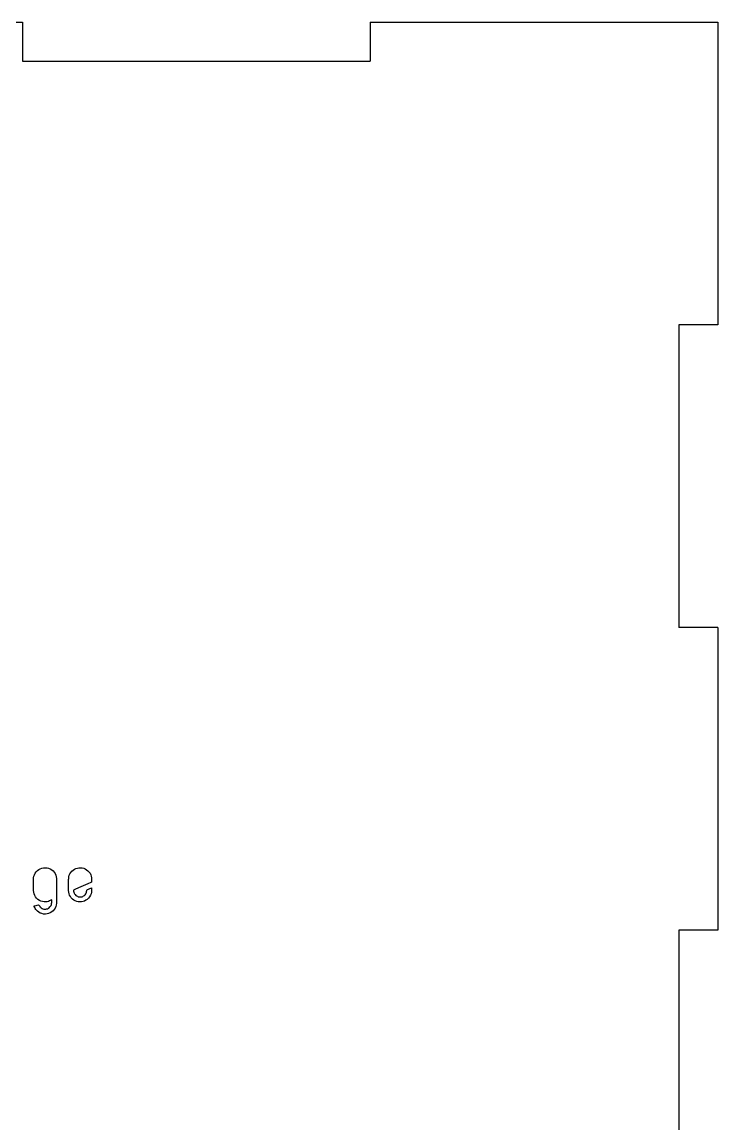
# Model space of a CAD drawing. Header units: metres. Extents: x 0 to 178, y 0 to 186.
# Drawn here: x 106.7 to 178, y 73.2 to 186 of the extents above; entities that cross this region are included whole.
import ezdxf

# ---------------------------------------------------------------- set-up
doc = ezdxf.new("R2010")
doc.units = ezdxf.units.M

msp = doc.modelspace()

# ---------------------------------------------------------------- linework, layer by layer
at = {"layer": 'COMPONENT0'}
for p, q in [((108.46, 99.22), (108.61, 99.31)), ((108.61, 99.31), (108.78, 99.36)), ((108.78, 99.36), (108.95, 99.4)), ((108.95, 99.4), (109.13, 99.41)), ((109.13, 99.41), (109.31, 99.39)), ((109.31, 99.39), (109.47, 99.35)), ((109.47, 99.35), (109.63, 99.28)), ((112.11, 99.26), (112.25, 99.33)), ((112.25, 99.33), (112.41, 99.38)), ((112.41, 99.38), (112.57, 99.4)), ((112.57, 99.4), (112.74, 99.41)), ((112.74, 99.41), (112.91, 99.39)), ((112.91, 99.39), (113.06, 99.35)), ((113.06, 99.35), (113.21, 99.28)), ((107.93, 98.36), (107.96, 98.53)), ((107.93, 98.22), (107.93, 98.36)), ((107.93, 98.05), (107.93, 98.22)), ((107.96, 98.53), (108.01, 98.69)), ((108.01, 98.69), (108.09, 98.84)), ((108.09, 98.84), (108.2, 98.99)), ((108.2, 98.99), (108.32, 99.12)), ((108.32, 99.12), (108.46, 99.22)), ((109.63, 99.28), (109.78, 99.19)), ((109.78, 99.19), (109.92, 99.08)), ((109.92, 99.08), (110.04, 98.94)), ((110.04, 98.94), (110.14, 98.8)), ((110.14, 98.8), (110.21, 98.64)), ((110.21, 98.64), (110.25, 98.48)), ((110.25, 98.48), (110.28, 98.3)), ((110.28, 98.3), (110.28, 98.14)), ((111.51, 98.2), (111.52, 98.31)), ((111.51, 98.01), (111.51, 98.2)), ((111.52, 98.31), (111.54, 98.48)), ((111.54, 98.48), (111.58, 98.63)), ((111.58, 98.63), (111.65, 98.78)), ((111.65, 98.78), (111.73, 98.92)), ((111.73, 98.92), (111.84, 99.05)), ((111.84, 99.05), (111.97, 99.16)), ((111.97, 99.16), (112.11, 99.26)), ((113.21, 99.28), (113.35, 99.2)), ((113.35, 99.2), (113.49, 99.09)), ((113.49, 99.09), (113.61, 98.97)), ((113.61, 98.97), (113.71, 98.84)), ((113.71, 98.84), (113.78, 98.69)), ((113.78, 98.69), (113.83, 98.54)), ((113.83, 98.54), (113.86, 98.37)), ((113.86, 98.37), (113.87, 98.23)), ((113.87, 98.23), (113.87, 98.2)), ((113.87, 98.2), (113.87, 98.13)), ((107.93, 97.76), (107.93, 98.05)), ((107.93, 97.44), (107.93, 97.76)), ((107.93, 97.18), (107.93, 97.44)), ((107.93, 97.07), (107.93, 97.18)), ((107.94, 96.9), (107.93, 97.07)), ((110.28, 98.14), (110.28, 97.69)), ((110.28, 97.69), (110.28, 97.03)), ((110.28, 97.03), (110.28, 96.38)), ((111.51, 97.73), (111.51, 98.01)), ((111.51, 97.42), (111.51, 97.73)), ((111.51, 97.18), (111.51, 97.42)), ((111.51, 97.08), (111.51, 97.18)), ((111.52, 96.91), (111.51, 97.08)), ((112.14, 97.17), (112.01, 97.1)), ((112.01, 97.1), (112.02, 97)), ((112.51, 97.34), (112.14, 97.17)), ((113, 97.55), (112.51, 97.34)), ((113.47, 97.76), (113, 97.55)), ((113.36, 96.98), (113.37, 97.08)), ((113.37, 97.12), (113.44, 97.17)), ((113.37, 97.08), (113.37, 97.12)), ((113.44, 97.17), (113.56, 97.22)), ((113.79, 97.91), (113.47, 97.76)), ((113.56, 97.22), (113.69, 97.28)), ((113.69, 97.28), (113.8, 97.33)), ((113.87, 97.94), (113.79, 97.91)), ((113.8, 97.33), (113.86, 97.36)), ((113.87, 97.05), (113.85, 96.89)), ((113.86, 97.36), (113.87, 97.29)), ((113.87, 98.13), (113.87, 98.05)), ((113.87, 98.05), (113.87, 97.98)), ((113.87, 97.98), (113.87, 97.94)), ((113.87, 97.29), (113.87, 97.22)), ((113.87, 97.22), (113.87, 97.15)), ((113.87, 97.15), (113.87, 97.1)), ((113.87, 97.1), (113.87, 97.05)), ((107.98, 96.73), (107.94, 96.9)), ((108.04, 96.57), (107.98, 96.73)), ((108.13, 96.42), (108.04, 96.57)), ((108.24, 96.28), (108.13, 96.42)), ((108.37, 96.16), (108.24, 96.28)), ((108.52, 96.06), (108.37, 96.16)), ((108.67, 95.99), (108.52, 96.06)), ((108.84, 95.94), (108.67, 95.99)), ((109.01, 95.91), (108.84, 95.94)), ((109.17, 95.91), (109.01, 95.91)), ((109.31, 95.93), (109.17, 95.91)), ((109.45, 95.96), (109.31, 95.93)), ((109.57, 96.01), (109.45, 95.96)), ((109.69, 96.07), (109.57, 96.01)), ((109.78, 96.12), (109.69, 96.07)), ((109.78, 96.08), (109.78, 96.12)), ((109.78, 96.01), (109.78, 96.08)), ((109.78, 95.94), (109.78, 96.01)), ((109.78, 95.87), (109.78, 95.94)), ((110.28, 96.38), (110.28, 95.93)), ((110.28, 95.93), (110.28, 95.77)), ((111.56, 96.75), (111.52, 96.91)), ((111.61, 96.6), (111.56, 96.75)), ((111.69, 96.46), (111.61, 96.6)), ((111.79, 96.32), (111.69, 96.46)), ((111.91, 96.2), (111.79, 96.32)), ((112.05, 96.1), (111.91, 96.2)), ((112.02, 97), (112.04, 96.9)), ((112.04, 96.9), (112.07, 96.81)), ((112.19, 96.02), (112.05, 96.1)), ((112.07, 96.81), (112.12, 96.73)), ((112.12, 96.73), (112.18, 96.65)), ((112.18, 96.65), (112.25, 96.58)), ((112.34, 95.96), (112.19, 96.02)), ((112.25, 96.58), (112.33, 96.52)), ((112.33, 96.52), (112.41, 96.48)), ((112.5, 95.93), (112.34, 95.96)), ((112.41, 96.48), (112.5, 96.44)), ((112.5, 96.44), (112.6, 96.42)), ((112.67, 95.91), (112.5, 95.93)), ((112.6, 96.42), (112.71, 96.42)), ((112.84, 95.92), (112.67, 95.91)), ((112.71, 96.42), (112.8, 96.42)), ((112.8, 96.42), (112.89, 96.44)), ((113, 95.95), (112.84, 95.92)), ((112.89, 96.44), (112.97, 96.47)), ((112.97, 96.47), (113.05, 96.52)), ((113.15, 96), (113, 95.95)), ((113.05, 96.52), (113.13, 96.58)), ((113.13, 96.58), (113.2, 96.64)), ((113.29, 96.08), (113.15, 96)), ((113.2, 96.64), (113.26, 96.72)), ((113.26, 96.72), (113.3, 96.8)), ((113.41, 96.17), (113.29, 96.08)), ((113.3, 96.8), (113.34, 96.89)), ((113.34, 96.89), (113.36, 96.98)), ((113.54, 96.3), (113.41, 96.17)), ((113.65, 96.44), (113.54, 96.3)), ((113.74, 96.59), (113.65, 96.44)), ((113.81, 96.74), (113.74, 96.59)), ((113.85, 96.89), (113.81, 96.74)), ((107.98, 95.5), (108.05, 95.52)), ((107.99, 95.43), (107.98, 95.5)), ((108.04, 95.33), (107.99, 95.43)), ((108.09, 95.23), (108.04, 95.33)), ((108.05, 95.52), (108.18, 95.54)), ((108.15, 95.14), (108.09, 95.23)), ((108.22, 95.06), (108.15, 95.14)), ((108.18, 95.54), (108.31, 95.57)), ((108.32, 94.95), (108.22, 95.06)), ((108.31, 95.57), (108.43, 95.6)), ((108.46, 94.85), (108.32, 94.95)), ((108.43, 95.6), (108.47, 95.6)), ((108.61, 94.76), (108.46, 94.85)), ((108.47, 95.6), (108.49, 95.55)), ((108.49, 95.55), (108.52, 95.51)), ((108.52, 95.51), (108.55, 95.46)), ((108.55, 95.46), (108.58, 95.42)), ((108.58, 95.42), (108.62, 95.37)), ((108.62, 95.37), (108.7, 95.31)), ((108.7, 95.31), (108.79, 95.25)), ((108.79, 95.25), (108.88, 95.21)), ((108.88, 95.21), (108.97, 95.18)), ((108.97, 95.18), (109.07, 95.17)), ((109.07, 95.17), (109.17, 95.17)), ((109.17, 95.17), (109.26, 95.19)), ((109.26, 95.19), (109.35, 95.21)), ((109.35, 95.21), (109.44, 95.26)), ((109.44, 95.26), (109.52, 95.31)), ((109.63, 94.79), (109.47, 94.72)), ((109.52, 95.31), (109.6, 95.39)), ((109.6, 95.39), (109.66, 95.46)), ((109.78, 94.88), (109.63, 94.79)), ((109.66, 95.46), (109.71, 95.55)), ((109.71, 95.55), (109.75, 95.64)), ((109.75, 95.64), (109.77, 95.74)), ((109.77, 95.74), (109.78, 95.85)), ((109.78, 95.85), (109.78, 95.87)), ((109.92, 94.99), (109.78, 94.88)), ((110.04, 95.13), (109.92, 94.99)), ((110.14, 95.27), (110.04, 95.13)), ((110.21, 95.43), (110.14, 95.27)), ((110.25, 95.59), (110.21, 95.43)), ((110.28, 95.77), (110.25, 95.59)), ((108.78, 94.71), (108.61, 94.76)), ((108.95, 94.67), (108.78, 94.71)), ((109.13, 94.66), (108.95, 94.67)), ((109.31, 94.68), (109.13, 94.66)), ((109.47, 94.72), (109.31, 94.68))]:
    msp.add_line(p, q, dxfattribs=at)
at = {"layer": 'GROUP0'}
for p, q in [((71.2, 186), (106.8, 186)), ((106.8, 186), (106.8, 182)), ((142.4, 186), (178, 186)), ((142.4, 186), (142.4, 182)), ((178, 186), (178, 155)), ((106.8, 182), (142.4, 182)), ((174, 155), (174, 124)), ((178, 155), (174, 155)), ((178, 124), (174, 124)), ((178, 124), (178, 93)), ((174, 93), (174, 62)), ((178, 93), (174, 93))]:
    msp.add_line(p, q, dxfattribs=at)

doc.saveas('drawing.dxf')
